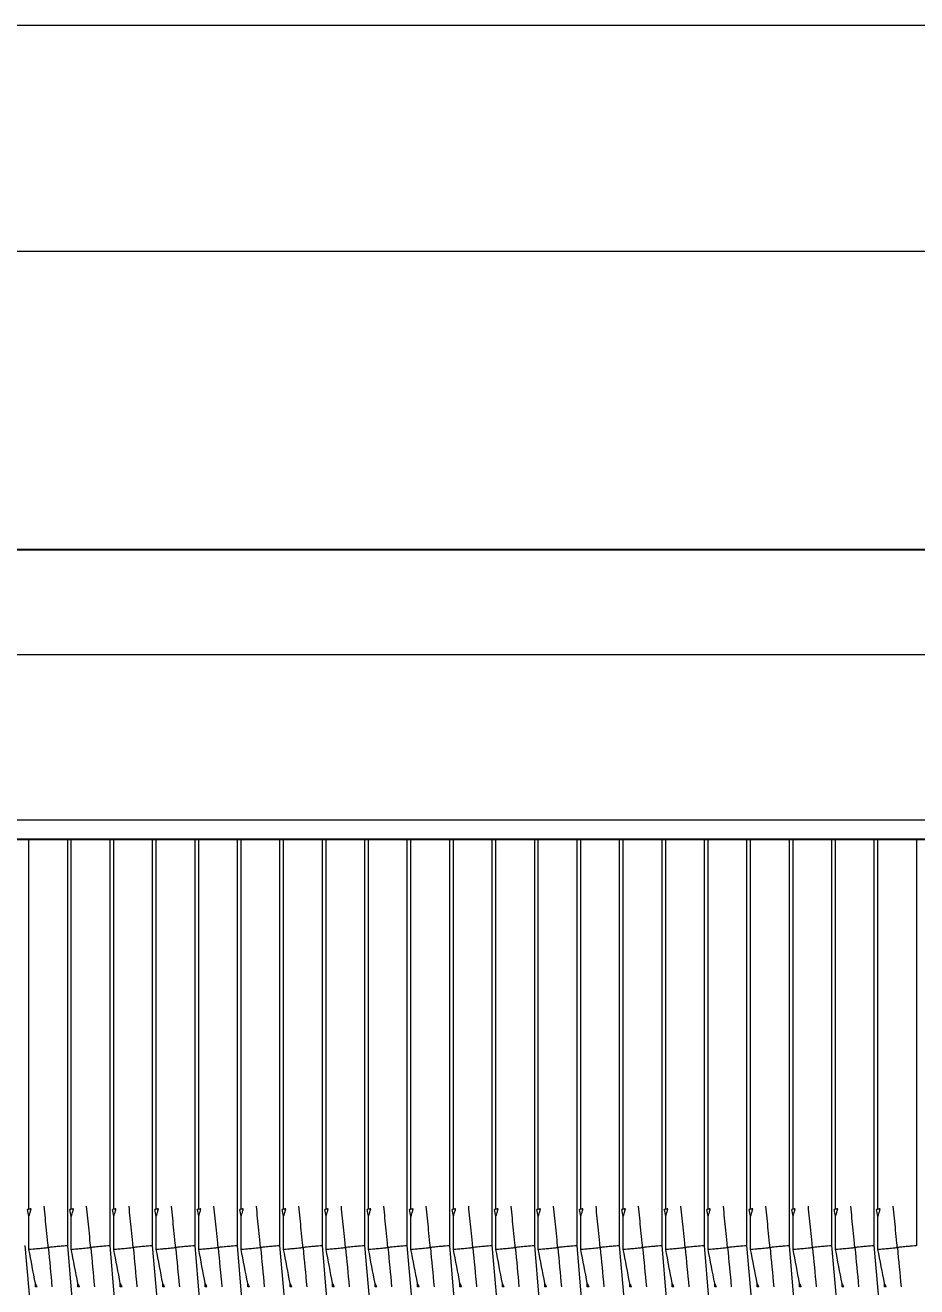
# Model space of a CAD drawing. Header units: millimetres. Extents: x 18217 to 37054, y 415 to 7180.
# Drawn here: x 18928 to 19296, y 6660 to 7180 of the extents above; entities that cross this region are included whole.
import ezdxf

# ---------------------------------------------------------------- set-up
doc = ezdxf.new("R2010")
doc.units = ezdxf.units.MM
doc.styles.add('GENISO', font='geniso.shx', dxfattribs={"oblique": 15})
doc.dimstyles.new('Scale', dxfattribs={"dimscale": 14, "dimtxt": 2.5, "dimasz": 2.5, "dimexe": 1, "dimexo": 1, "dimgap": 0.8, "dimtad": 1, "dimdec": 0, "dimzin": 0, "dimtxsty": 'GENISO', "dimcen": 2.5, "dimclrd": 1, "dimclre": 1, "dimclrt": 256, "dimadec": 0, "dimazin": 0, "dimtfac": 1, "dimtdec": 0, "dimtmove": 0, "dimatfit": 3, "dimfxl": 1, "dimtzin": 0, "dimlwd": -1, "dimlwe": -1, "dimarcsym": 0})

# ---------------------------------------------------------------- blocks, each defined once
blk = doc.blocks.new('*D157')
at = {"color": 1, "transparency": 16777216}
for p, q in [((18563.18, 6909.68), (18563.18, 6977.92)), ((20235.18, 6909.68), (20235.18, 6977.92)), ((20200.18, 6963.92), (18598.18, 6963.92))]:
    blk.add_line(p, q, dxfattribs=at)
for points in [[(18598.18, 6969.75), (18598.18, 6958.08), (18563.18, 6963.92)], [(20200.18, 6969.75), (20200.18, 6958.08), (20235.18, 6963.92)]]:
    blk.add_solid(points, dxfattribs=at)
at = {"layer": 'Defpoints', "color": 0, "transparency": 16777216}
for p in [(18563.18, 6963.92), (18563.18, 6895.68), (20235.18, 6895.68)]:
    blk.add_point(p, dxfattribs=at)
at = {"transparency": 16777216, "insert": (19399.18, 6992.62), "char_height": 35, "attachment_point": 5, "style": 'GENISO'}
blk.add_mtext('1672', dxfattribs=at)

msp = doc.modelspace()

# ---------------------------------------------------------------- linework, layer by layer
at = {"linetype": 'ByBlock', "lineweight": 9}
for p, q in [((20235.18, 6920.68), (18563.18, 6920.68)), ((18563.18, 6852.68), (20235.18, 6852.68)), ((18639.18, 6844.68), (20159.18, 6844.68)), ((18929.68, 6692.21), (18929.68, 6844.68)), ((18945.68, 6677.21), (18945.68, 6844.68)), ((18947.18, 6692.21), (18947.18, 6844.68)), ((18963.18, 6677.21), (18963.18, 6844.68)), ((18964.68, 6692.21), (18964.68, 6844.68)), ((18980.68, 6677.21), (18980.68, 6844.68)), ((18982.18, 6692.21), (18982.18, 6844.68)), ((18998.18, 6677.21), (18998.18, 6844.68)), ((18999.68, 6692.21), (18999.68, 6844.68)), ((19015.68, 6677.21), (19015.68, 6844.68)), ((19017.18, 6692.21), (19017.18, 6844.68)), ((19033.18, 6677.21), (19033.18, 6844.68)), ((19034.68, 6692.21), (19034.68, 6844.68)), ((19050.68, 6677.21), (19050.68, 6844.68)), ((19052.18, 6692.21), (19052.18, 6844.68)), ((19068.18, 6677.21), (19068.18, 6844.68)), ((19069.68, 6692.21), (19069.68, 6844.68)), ((19085.68, 6677.21), (19085.68, 6844.68)), ((19087.18, 6692.21), (19087.18, 6844.68)), ((19103.18, 6677.21), (19103.18, 6844.68)), ((19104.68, 6692.21), (19104.68, 6844.68)), ((19120.68, 6677.21), (19120.68, 6844.68)), ((19122.18, 6692.21), (19122.18, 6844.68)), ((19138.18, 6677.21), (19138.18, 6844.68)), ((19139.68, 6692.21), (19139.68, 6844.68)), ((19155.68, 6677.21), (19155.68, 6844.68)), ((19157.18, 6692.21), (19157.18, 6844.68)), ((19173.18, 6677.21), (19173.18, 6844.68)), ((19174.68, 6692.21), (19174.68, 6844.68)), ((19190.68, 6677.21), (19190.68, 6844.68)), ((19192.18, 6692.21), (19192.18, 6844.68)), ((19208.18, 6677.21), (19208.18, 6844.68)), ((19209.68, 6692.21), (19209.68, 6844.68)), ((19225.68, 6677.21), (19225.68, 6844.68)), ((19227.18, 6692.21), (19227.18, 6844.68)), ((19243.18, 6677.21), (19243.18, 6844.68)), ((19244.68, 6692.21), (19244.68, 6844.68)), ((19260.68, 6677.21), (19260.68, 6844.68)), ((19262.18, 6692.21), (19262.18, 6844.68)), ((19278.18, 6677.21), (19278.18, 6844.68)), ((19279.68, 6692.21), (19279.68, 6844.68)), ((19295.68, 6677.21), (19295.68, 6844.68)), ((18929.68, 6675.66), (18929.68, 6689.25)), ((18947.18, 6675.66), (18947.18, 6689.25)), ((18964.68, 6675.66), (18964.68, 6689.25)), ((18982.18, 6675.66), (18982.18, 6689.25)), ((18999.68, 6675.66), (18999.68, 6689.25)), ((19017.18, 6675.66), (19017.18, 6689.25)), ((19034.68, 6675.66), (19034.68, 6689.25)), ((19052.18, 6675.66), (19052.18, 6689.25)), ((19069.68, 6675.66), (19069.68, 6689.25)), ((19087.18, 6675.66), (19087.18, 6689.25)), ((19104.68, 6675.66), (19104.68, 6689.25)), ((19122.18, 6675.66), (19122.18, 6689.25)), ((19139.68, 6675.66), (19139.68, 6689.25)), ((19157.18, 6675.66), (19157.18, 6689.25)), ((19174.68, 6675.66), (19174.68, 6689.25)), ((19192.18, 6675.66), (19192.18, 6689.25)), ((19209.68, 6675.66), (19209.68, 6689.25)), ((19227.18, 6675.66), (19227.18, 6689.25)), ((19244.68, 6675.66), (19244.68, 6689.25)), ((19262.18, 6675.66), (19262.18, 6689.25)), ((19279.68, 6675.66), (19279.68, 6689.25)), ((18933.08, 6660.25), (18932.38, 6660.25)), ((18950.58, 6660.25), (18949.88, 6660.25)), ((18968.08, 6660.25), (18967.38, 6660.25)), ((18985.58, 6660.25), (18984.88, 6660.25)), ((19003.08, 6660.25), (19002.38, 6660.25)), ((19020.58, 6660.25), (19019.88, 6660.25)), ((19038.08, 6660.25), (19037.38, 6660.25)), ((19055.58, 6660.25), (19054.88, 6660.25)), ((19073.08, 6660.25), (19072.38, 6660.25)), ((19090.58, 6660.25), (19089.88, 6660.25)), ((19108.08, 6660.25), (19107.38, 6660.25)), ((19125.58, 6660.25), (19124.88, 6660.25)), ((19143.08, 6660.25), (19142.38, 6660.25)), ((19160.58, 6660.25), (19159.88, 6660.25)), ((19178.08, 6660.25), (19177.38, 6660.25)), ((19195.58, 6660.25), (19194.88, 6660.25)), ((19213.08, 6660.25), (19212.38, 6660.25)), ((19230.58, 6660.25), (19229.88, 6660.25)), ((19248.08, 6660.25), (19247.38, 6660.25)), ((19265.58, 6660.25), (19264.88, 6660.25)), ((19283.08, 6660.25), (19282.38, 6660.25))]:
    msp.add_line(p, q, dxfattribs=at)
msp.add_line((18639.18, 6844.68), (20159.18, 6844.68))
for points in [[(26674.14, 7180.13), (26674.14, 1266), (18216.52, 1266), (18216.52, 7180.13)], [(26581.09, 7087.08), (26581.09, 1359.06), (18309.58, 1359.06), (18309.58, 7087.08)]]:
    msp.add_lwpolyline(points, close=True, dxfattribs=at)
at = {"linetype": 'ByBlock', "lineweight": 9, "flags": 128}
for points in [[(18930.58, 6692.4), (18930.25, 6692.33), (18929.96, 6692.27), (18929.71, 6692.22), (18929.5, 6692.17), (18929.33, 6692.14), (18929.21, 6692.11), (18929.14, 6692.1), (18929.12, 6692.09)], [(18948.08, 6692.4), (18947.75, 6692.33), (18947.46, 6692.27), (18947.21, 6692.22), (18947, 6692.17), (18946.83, 6692.14), (18946.71, 6692.11), (18946.64, 6692.1), (18946.62, 6692.09)], [(18965.58, 6692.4), (18965.25, 6692.33), (18964.96, 6692.27), (18964.71, 6692.22), (18964.5, 6692.17), (18964.33, 6692.14), (18964.21, 6692.11), (18964.14, 6692.1), (18964.12, 6692.09)], [(18983.08, 6692.4), (18982.75, 6692.33), (18982.46, 6692.27), (18982.21, 6692.22), (18982, 6692.17), (18981.83, 6692.14), (18981.71, 6692.11), (18981.64, 6692.1), (18981.62, 6692.09)], [(19000.58, 6692.4), (19000.25, 6692.33), (18999.96, 6692.27), (18999.71, 6692.22), (18999.5, 6692.17), (18999.33, 6692.14), (18999.21, 6692.11), (18999.14, 6692.1), (18999.12, 6692.09)], [(19018.08, 6692.4), (19017.75, 6692.33), (19017.46, 6692.27), (19017.21, 6692.22), (19017, 6692.17), (19016.83, 6692.14), (19016.71, 6692.11), (19016.64, 6692.1), (19016.62, 6692.09)], [(19035.58, 6692.4), (19035.25, 6692.33), (19034.96, 6692.27), (19034.71, 6692.22), (19034.5, 6692.17), (19034.33, 6692.14), (19034.21, 6692.11), (19034.14, 6692.1), (19034.12, 6692.09)], [(19053.08, 6692.4), (19052.75, 6692.33), (19052.46, 6692.27), (19052.21, 6692.22), (19052, 6692.17), (19051.83, 6692.14), (19051.71, 6692.11), (19051.64, 6692.1), (19051.62, 6692.09)], [(19070.58, 6692.4), (19070.25, 6692.33), (19069.96, 6692.27), (19069.71, 6692.22), (19069.5, 6692.17), (19069.33, 6692.14), (19069.21, 6692.11), (19069.14, 6692.1), (19069.12, 6692.09)], [(19088.08, 6692.4), (19087.75, 6692.33), (19087.46, 6692.27), (19087.21, 6692.22), (19087, 6692.17), (19086.83, 6692.14), (19086.71, 6692.11), (19086.64, 6692.1), (19086.62, 6692.09)], [(19105.58, 6692.4), (19105.25, 6692.33), (19104.96, 6692.27), (19104.71, 6692.22), (19104.5, 6692.17), (19104.33, 6692.14), (19104.21, 6692.11), (19104.14, 6692.1), (19104.12, 6692.09)], [(19123.08, 6692.4), (19122.75, 6692.33), (19122.46, 6692.27), (19122.21, 6692.22), (19122, 6692.17), (19121.83, 6692.14), (19121.71, 6692.11), (19121.64, 6692.1), (19121.62, 6692.09)], [(19140.58, 6692.4), (19140.25, 6692.33), (19139.96, 6692.27), (19139.71, 6692.22), (19139.5, 6692.17), (19139.33, 6692.14), (19139.21, 6692.11), (19139.14, 6692.1), (19139.12, 6692.09)], [(19158.08, 6692.4), (19157.75, 6692.33), (19157.46, 6692.27), (19157.21, 6692.22), (19157, 6692.17), (19156.83, 6692.14), (19156.71, 6692.11), (19156.64, 6692.1), (19156.62, 6692.09)], [(19175.58, 6692.4), (19175.25, 6692.33), (19174.96, 6692.27), (19174.71, 6692.22), (19174.5, 6692.17), (19174.33, 6692.14), (19174.21, 6692.11), (19174.14, 6692.1), (19174.12, 6692.09)], [(19193.08, 6692.4), (19192.75, 6692.33), (19192.46, 6692.27), (19192.21, 6692.22), (19192, 6692.17), (19191.83, 6692.14), (19191.71, 6692.11), (19191.64, 6692.1), (19191.62, 6692.09)], [(19210.58, 6692.4), (19210.25, 6692.33), (19209.96, 6692.27), (19209.71, 6692.22), (19209.5, 6692.17), (19209.33, 6692.14), (19209.21, 6692.11), (19209.14, 6692.1), (19209.12, 6692.09)], [(19228.08, 6692.4), (19227.75, 6692.33), (19227.46, 6692.27), (19227.21, 6692.22), (19227, 6692.17), (19226.83, 6692.14), (19226.71, 6692.11), (19226.64, 6692.1), (19226.62, 6692.09)], [(19245.58, 6692.4), (19245.25, 6692.33), (19244.96, 6692.27), (19244.71, 6692.22), (19244.5, 6692.17), (19244.33, 6692.14), (19244.21, 6692.11), (19244.14, 6692.1), (19244.12, 6692.09)], [(19263.08, 6692.4), (19262.75, 6692.33), (19262.46, 6692.27), (19262.21, 6692.22), (19262, 6692.17), (19261.83, 6692.14), (19261.71, 6692.11), (19261.64, 6692.1), (19261.62, 6692.09)], [(19280.58, 6692.4), (19280.25, 6692.33), (19279.96, 6692.27), (19279.71, 6692.22), (19279.5, 6692.17), (19279.33, 6692.14), (19279.21, 6692.11), (19279.14, 6692.1), (19279.12, 6692.09)]]:
    msp.add_lwpolyline(points, dxfattribs=at)
at = {"linetype": 'ByBlock', "lineweight": 9}
for centre, radius, start, end in [((18775.27, 6660.25), 157.11, 10.6376, 11.6955), ((18792.77, 6660.25), 157.11, 10.6376, 11.6955), ((18810.27, 6660.25), 157.11, 10.6376, 11.6955), ((18827.77, 6660.25), 157.11, 10.6376, 11.6955), ((18845.27, 6660.25), 157.11, 10.6376, 11.6955), ((18862.77, 6660.25), 157.11, 10.6376, 11.6955), ((18880.27, 6660.25), 157.11, 10.6376, 11.6955), ((18897.77, 6660.25), 157.11, 10.6376, 11.6955), ((18915.27, 6660.25), 157.11, 10.6376, 11.6955), ((18932.77, 6660.25), 157.11, 10.6376, 11.6955), ((18950.27, 6660.25), 157.11, 10.6376, 11.6955), ((18967.77, 6660.25), 157.11, 10.6376, 11.6955), ((18985.27, 6660.25), 157.11, 10.6376, 11.6955), ((19002.77, 6660.25), 157.11, 10.6376, 11.6955), ((19020.27, 6660.25), 157.11, 10.6376, 11.6955), ((19037.77, 6660.25), 157.11, 10.6376, 11.6955), ((19055.27, 6660.25), 157.11, 10.6376, 11.6955), ((19072.77, 6660.25), 157.11, 10.6376, 11.6955), ((19090.27, 6660.25), 157.11, 10.6376, 11.6955), ((19107.77, 6660.25), 157.11, 10.6376, 11.6955), ((19125.27, 6660.25), 157.11, 10.6376, 11.6955), ((10916.85, 5984.01), 8023.83, 355.043868, 4.956132), ((10934.35, 5984.01), 8023.83, 355.043868, 4.956132), ((17360.27, 6367.33), 1599.41, 10.60245, 11.11475), ((10951.85, 5984.01), 8023.83, 355.043868, 4.956132), ((17377.77, 6367.33), 1599.41, 10.60245, 11.11475), ((10969.35, 5984.01), 8023.83, 355.043868, 4.956132), ((17395.27, 6367.33), 1599.41, 10.60245, 11.11475), ((10986.85, 5984.01), 8023.83, 355.043868, 4.956132), ((17412.77, 6367.33), 1599.41, 10.60245, 11.11475), ((11004.35, 5984.01), 8023.83, 355.043868, 4.956132), ((17430.27, 6367.33), 1599.41, 10.60245, 11.11475), ((11021.85, 5984.01), 8023.83, 355.043868, 4.956132), ((17447.77, 6367.33), 1599.41, 10.60245, 11.11475), ((11039.35, 5984.01), 8023.83, 355.043868, 4.956132), ((17465.27, 6367.33), 1599.41, 10.60245, 11.11475), ((11056.85, 5984.01), 8023.83, 355.043868, 4.956132), ((17482.77, 6367.33), 1599.41, 10.60245, 11.11475), ((11074.35, 5984.01), 8023.83, 355.043868, 4.956132), ((17500.27, 6367.33), 1599.41, 10.60245, 11.11475), ((11091.85, 5984.01), 8023.83, 355.043868, 4.956132), ((17517.77, 6367.33), 1599.41, 10.60245, 11.11475), ((11109.35, 5984.01), 8023.83, 355.043868, 4.956132), ((17535.27, 6367.33), 1599.41, 10.60245, 11.11475), ((11126.85, 5984.01), 8023.83, 355.043868, 4.956132), ((17552.77, 6367.33), 1599.41, 10.60245, 11.11475), ((11144.35, 5984.01), 8023.83, 355.043868, 4.956132), ((17570.27, 6367.33), 1599.41, 10.60245, 11.11475), ((11161.85, 5984.01), 8023.83, 355.043868, 4.956132), ((17587.77, 6367.33), 1599.41, 10.60245, 11.11475), ((11179.35, 5984.01), 8023.83, 355.043868, 4.956132), ((17605.27, 6367.33), 1599.41, 10.60245, 11.11475), ((11196.85, 5984.01), 8023.83, 355.043868, 4.956132), ((17622.77, 6367.33), 1599.41, 10.60245, 11.11475), ((11214.35, 5984.01), 8023.83, 355.043868, 4.956132), ((17640.27, 6367.33), 1599.41, 10.60245, 11.11475), ((11231.85, 5984.01), 8023.83, 355.043868, 4.956132), ((17657.77, 6367.33), 1599.41, 10.60245, 11.11475), ((11249.35, 5984.01), 8023.83, 355.043868, 4.956132), ((17675.27, 6367.33), 1599.41, 10.60245, 11.11475), ((11266.85, 5984.01), 8023.83, 355.043868, 4.956132), ((17692.77, 6367.33), 1599.41, 10.60245, 11.11475), ((11284.35, 5984.01), 8023.83, 355.043868, 4.956132), ((17710.27, 6367.33), 1599.41, 10.60245, 11.11475), ((18775.27, 6660.25), 157.11, 0, 0.4975), ((18792.77, 6660.25), 157.11, 0, 0.4975), ((18810.27, 6660.25), 157.11, 0, 0.4975), ((18827.77, 6660.25), 157.11, 0, 0.4975), ((18845.27, 6660.25), 157.11, 0, 0.4975), ((18862.77, 6660.25), 157.11, 0, 0.4975), ((18880.27, 6660.25), 157.11, 0, 0.4975), ((18897.77, 6660.25), 157.11, 0, 0.4975), ((18915.27, 6660.25), 157.11, 0, 0.4975), ((18932.77, 6660.25), 157.11, 0, 0.4975), ((18950.27, 6660.25), 157.11, 0, 0.4975), ((18967.77, 6660.25), 157.11, 0, 0.4975), ((18985.27, 6660.25), 157.11, 0, 0.4975), ((19002.77, 6660.25), 157.11, 0, 0.4975), ((19020.27, 6660.25), 157.11, 0, 0.4975), ((19037.77, 6660.25), 157.11, 0, 0.4975), ((19055.27, 6660.25), 157.11, 0, 0.4975), ((19072.77, 6660.25), 157.11, 0, 0.4975), ((19090.27, 6660.25), 157.11, 0, 0.4975), ((19107.77, 6660.25), 157.11, 0, 0.4975), ((19125.27, 6660.25), 157.11, 0, 0.4975)]:
    msp.add_arc(centre, radius, start, end, dxfattribs=at)
for points, knots in [([(18929.68, 6689.25), (18929.69, 6689.28), (18929.71, 6689.34), (18929.9, 6689.89), (18930.21, 6690.89), (18930.45, 6691.86), (18930.58, 6692.4)], [0, 0, 0, 0, 0.179895, 0.359031, 0.649726, 1, 1, 1, 1]), ([(18937.68, 6676.43), (18937.68, 6676.45), (18937.67, 6676.57), (18937.61, 6677.15), (18937.38, 6679.54), (18936.83, 6685.1), (18936.31, 6690.22), (18935.98, 6693.51)], [0, 0, 0, 0, 0.0023721, 0.022291, 0.1019549, 0.4206197, 1, 1, 1, 1]), ([(18947.18, 6689.25), (18947.19, 6689.28), (18947.21, 6689.34), (18947.4, 6689.89), (18947.71, 6690.89), (18947.95, 6691.86), (18948.08, 6692.4)], [0, 0, 0, 0, 0.179895, 0.35903, 0.649725, 1, 1, 1, 1]), ([(18955.18, 6676.43), (18955.18, 6676.45), (18955.17, 6676.57), (18955.11, 6677.15), (18954.88, 6679.54), (18954.33, 6685.1), (18953.81, 6690.22), (18953.48, 6693.51)], [0, 0, 0, 0, 0.002372, 0.022291, 0.101955, 0.42062, 1, 1, 1, 1]), ([(18964.68, 6689.25), (18964.69, 6689.28), (18964.71, 6689.34), (18964.9, 6689.89), (18965.21, 6690.89), (18965.45, 6691.86), (18965.58, 6692.4)], [0, 0, 0, 0, 0.179895, 0.35903, 0.649725, 1, 1, 1, 1]), ([(18972.68, 6676.43), (18972.68, 6676.45), (18972.67, 6676.57), (18972.61, 6677.15), (18972.38, 6679.54), (18971.83, 6685.1), (18971.31, 6690.22), (18970.98, 6693.51)], [0, 0, 0, 0, 0.0023721, 0.022291, 0.1019549, 0.4206197, 1, 1, 1, 1]), ([(18982.18, 6689.25), (18982.19, 6689.28), (18982.21, 6689.34), (18982.4, 6689.89), (18982.71, 6690.89), (18982.95, 6691.86), (18983.08, 6692.4)], [0, 0, 0, 0, 0.179895, 0.35903, 0.649725, 1, 1, 1, 1]), ([(18990.18, 6676.43), (18990.18, 6676.45), (18990.17, 6676.57), (18990.11, 6677.15), (18989.88, 6679.54), (18989.33, 6685.1), (18988.81, 6690.22), (18988.48, 6693.51)], [0, 0, 0, 0, 0.002372, 0.022291, 0.101955, 0.42062, 1, 1, 1, 1]), ([(18999.68, 6689.25), (18999.69, 6689.28), (18999.71, 6689.34), (18999.9, 6689.89), (19000.21, 6690.89), (19000.45, 6691.86), (19000.58, 6692.4)], [0, 0, 0, 0, 0.179895, 0.35903, 0.649725, 1, 1, 1, 1]), ([(19007.68, 6676.43), (19007.68, 6676.45), (19007.67, 6676.57), (19007.61, 6677.15), (19007.38, 6679.54), (19006.83, 6685.1), (19006.31, 6690.22), (19005.98, 6693.51)], [0, 0, 0, 0, 0.002372, 0.022291, 0.101955, 0.42062, 1, 1, 1, 1]), ([(19017.18, 6689.25), (19017.19, 6689.28), (19017.21, 6689.34), (19017.4, 6689.89), (19017.71, 6690.89), (19017.95, 6691.86), (19018.08, 6692.4)], [0, 0, 0, 0, 0.179895, 0.35903, 0.649726, 1, 1, 1, 1]), ([(19025.18, 6676.43), (19025.18, 6676.45), (19025.17, 6676.57), (19025.11, 6677.15), (19024.88, 6679.54), (19024.33, 6685.1), (19023.81, 6690.22), (19023.48, 6693.51)], [0, 0, 0, 0, 0.002372, 0.022291, 0.101955, 0.42062, 1, 1, 1, 1]), ([(19034.68, 6689.25), (19034.69, 6689.28), (19034.71, 6689.34), (19034.9, 6689.89), (19035.21, 6690.89), (19035.45, 6691.86), (19035.58, 6692.4)], [0, 0, 0, 0, 0.179895, 0.35903, 0.649725, 1, 1, 1, 1]), ([(19042.68, 6676.43), (19042.68, 6676.45), (19042.67, 6676.57), (19042.61, 6677.15), (19042.38, 6679.54), (19041.83, 6685.1), (19041.31, 6690.22), (19040.98, 6693.51)], [0, 0, 0, 0, 0.002372, 0.022291, 0.101955, 0.42062, 1, 1, 1, 1]), ([(19052.18, 6689.25), (19052.19, 6689.28), (19052.21, 6689.34), (19052.4, 6689.89), (19052.71, 6690.89), (19052.95, 6691.86), (19053.08, 6692.4)], [0, 0, 0, 0, 0.179895, 0.359031, 0.649726, 1, 1, 1, 1]), ([(19060.18, 6676.43), (19060.18, 6676.45), (19060.17, 6676.57), (19060.11, 6677.15), (19059.88, 6679.54), (19059.33, 6685.1), (19058.81, 6690.22), (19058.48, 6693.51)], [0, 0, 0, 0, 0.002372, 0.022291, 0.101955, 0.42062, 1, 1, 1, 1]), ([(19069.68, 6689.25), (19069.69, 6689.28), (19069.71, 6689.34), (19069.9, 6689.89), (19070.21, 6690.89), (19070.45, 6691.86), (19070.58, 6692.4)], [0, 0, 0, 0, 0.179895, 0.35903, 0.649725, 1, 1, 1, 1]), ([(19077.68, 6676.43), (19077.68, 6676.45), (19077.67, 6676.57), (19077.61, 6677.15), (19077.38, 6679.54), (19076.83, 6685.1), (19076.31, 6690.22), (19075.98, 6693.51)], [0, 0, 0, 0, 0.002372, 0.022291, 0.101955, 0.42062, 1, 1, 1, 1]), ([(19087.18, 6689.25), (19087.19, 6689.28), (19087.21, 6689.34), (19087.4, 6689.89), (19087.71, 6690.89), (19087.95, 6691.86), (19088.08, 6692.4)], [0, 0, 0, 0, 0.179895, 0.35903, 0.649725, 1, 1, 1, 1]), ([(19095.18, 6676.43), (19095.18, 6676.45), (19095.17, 6676.57), (19095.11, 6677.15), (19094.88, 6679.54), (19094.33, 6685.1), (19093.81, 6690.22), (19093.48, 6693.51)], [0, 0, 0, 0, 0.002372, 0.022291, 0.101955, 0.42062, 1, 1, 1, 1]), ([(19104.68, 6689.25), (19104.69, 6689.28), (19104.71, 6689.34), (19104.9, 6689.89), (19105.21, 6690.89), (19105.45, 6691.86), (19105.58, 6692.4)], [0, 0, 0, 0, 0.179895, 0.35903, 0.649725, 1, 1, 1, 1]), ([(19112.68, 6676.43), (19112.68, 6676.45), (19112.67, 6676.57), (19112.61, 6677.15), (19112.38, 6679.54), (19111.83, 6685.1), (19111.31, 6690.22), (19110.98, 6693.51)], [0, 0, 0, 0, 0.002372, 0.022291, 0.101955, 0.42062, 1, 1, 1, 1]), ([(19122.18, 6689.25), (19122.19, 6689.28), (19122.21, 6689.34), (19122.4, 6689.89), (19122.71, 6690.89), (19122.95, 6691.86), (19123.08, 6692.4)], [0, 0, 0, 0, 0.179895, 0.35903, 0.649725, 1, 1, 1, 1]), ([(19130.18, 6676.43), (19130.18, 6676.45), (19130.17, 6676.57), (19130.11, 6677.15), (19129.88, 6679.54), (19129.33, 6685.1), (19128.81, 6690.22), (19128.48, 6693.51)], [0, 0, 0, 0, 0.002372, 0.022291, 0.101955, 0.42062, 1, 1, 1, 1]), ([(19139.68, 6689.25), (19139.69, 6689.28), (19139.71, 6689.34), (19139.9, 6689.89), (19140.21, 6690.89), (19140.45, 6691.86), (19140.58, 6692.4)], [0, 0, 0, 0, 0.179895, 0.35903, 0.649725, 1, 1, 1, 1]), ([(19147.68, 6676.43), (19147.68, 6676.45), (19147.67, 6676.57), (19147.61, 6677.15), (19147.38, 6679.54), (19146.83, 6685.1), (19146.31, 6690.22), (19145.98, 6693.51)], [0, 0, 0, 0, 0.002372, 0.022291, 0.101955, 0.42062, 1, 1, 1, 1]), ([(19157.18, 6689.25), (19157.19, 6689.28), (19157.21, 6689.34), (19157.4, 6689.89), (19157.71, 6690.89), (19157.95, 6691.86), (19158.08, 6692.4)], [0, 0, 0, 0, 0.179895, 0.35903, 0.649725, 1, 1, 1, 1]), ([(19165.18, 6676.43), (19165.18, 6676.45), (19165.17, 6676.57), (19165.11, 6677.15), (19164.88, 6679.54), (19164.33, 6685.1), (19163.81, 6690.22), (19163.48, 6693.51)], [0, 0, 0, 0, 0.002372, 0.022291, 0.101955, 0.42062, 1, 1, 1, 1]), ([(19174.68, 6689.25), (19174.69, 6689.28), (19174.71, 6689.34), (19174.9, 6689.89), (19175.21, 6690.89), (19175.45, 6691.86), (19175.58, 6692.4)], [0, 0, 0, 0, 0.179895, 0.35903, 0.649725, 1, 1, 1, 1]), ([(19182.68, 6676.43), (19182.68, 6676.45), (19182.66, 6676.57), (19182.61, 6677.15), (19182.38, 6679.54), (19181.83, 6685.1), (19181.31, 6690.22), (19180.98, 6693.51)], [0, 0, 0, 0, 0.0023725, 0.0222912, 0.101955, 0.4206198, 1, 1, 1, 1]), ([(19192.18, 6689.25), (19192.19, 6689.28), (19192.21, 6689.34), (19192.4, 6689.89), (19192.71, 6690.89), (19192.95, 6691.86), (19193.08, 6692.4)], [0, 0, 0, 0, 0.179895, 0.359032, 0.649727, 1, 1, 1, 1]), ([(19200.18, 6676.43), (19200.18, 6676.45), (19200.17, 6676.57), (19200.11, 6677.15), (19199.88, 6679.54), (19199.33, 6685.1), (19198.81, 6690.22), (19198.48, 6693.51)], [0, 0, 0, 0, 0.002372, 0.022291, 0.101955, 0.42062, 1, 1, 1, 1]), ([(19209.68, 6689.25), (19209.69, 6689.28), (19209.71, 6689.34), (19209.9, 6689.89), (19210.21, 6690.89), (19210.45, 6691.86), (19210.58, 6692.4)], [0, 0, 0, 0, 0.179895, 0.35903, 0.649725, 1, 1, 1, 1]), ([(19217.68, 6676.43), (19217.68, 6676.45), (19217.67, 6676.57), (19217.61, 6677.15), (19217.38, 6679.54), (19216.83, 6685.1), (19216.31, 6690.22), (19215.98, 6693.51)], [0, 0, 0, 0, 0.002372, 0.022291, 0.101955, 0.42062, 1, 1, 1, 1]), ([(19227.18, 6689.25), (19227.19, 6689.28), (19227.21, 6689.34), (19227.4, 6689.89), (19227.71, 6690.89), (19227.95, 6691.86), (19228.08, 6692.4)], [0, 0, 0, 0, 0.179895, 0.35903, 0.649725, 1, 1, 1, 1]), ([(19235.18, 6676.43), (19235.18, 6676.45), (19235.17, 6676.57), (19235.11, 6677.15), (19234.88, 6679.54), (19234.33, 6685.1), (19233.81, 6690.22), (19233.48, 6693.51)], [0, 0, 0, 0, 0.002372, 0.022291, 0.101955, 0.42062, 1, 1, 1, 1]), ([(19244.68, 6689.25), (19244.69, 6689.28), (19244.71, 6689.34), (19244.9, 6689.89), (19245.21, 6690.89), (19245.45, 6691.86), (19245.58, 6692.4)], [0, 0, 0, 0, 0.179895, 0.35903, 0.649725, 1, 1, 1, 1]), ([(19252.68, 6676.43), (19252.68, 6676.45), (19252.67, 6676.57), (19252.61, 6677.15), (19252.38, 6679.54), (19251.83, 6685.1), (19251.31, 6690.22), (19250.98, 6693.51)], [0, 0, 0, 0, 0.002372, 0.022291, 0.101955, 0.42062, 1, 1, 1, 1]), ([(19262.18, 6689.25), (19262.19, 6689.28), (19262.21, 6689.34), (19262.4, 6689.89), (19262.71, 6690.89), (19262.95, 6691.86), (19263.08, 6692.4)], [0, 0, 0, 0, 0.179895, 0.35903, 0.649725, 1, 1, 1, 1]), ([(19270.18, 6676.43), (19270.18, 6676.45), (19270.17, 6676.57), (19270.11, 6677.15), (19269.88, 6679.54), (19269.33, 6685.1), (19268.81, 6690.22), (19268.48, 6693.51)], [0, 0, 0, 0, 0.002372, 0.022291, 0.101955, 0.42062, 1, 1, 1, 1]), ([(19279.68, 6689.25), (19279.69, 6689.28), (19279.71, 6689.34), (19279.9, 6689.89), (19280.21, 6690.89), (19280.45, 6691.86), (19280.58, 6692.4)], [0, 0, 0, 0, 0.179895, 0.35903, 0.649725, 1, 1, 1, 1]), ([(19287.68, 6676.43), (19287.68, 6676.45), (19287.67, 6676.57), (19287.61, 6677.15), (19287.38, 6679.54), (19286.83, 6685.1), (19286.31, 6690.22), (19285.98, 6693.51)], [0, 0, 0, 0, 0.002372, 0.022291, 0.101955, 0.42062, 1, 1, 1, 1]), ([(18929.68, 6675.66), (18929.77, 6675.66), (18929.94, 6675.68), (18931.31, 6675.81), (18933.33, 6676.01), (18935.57, 6676.23), (18937.07, 6676.37), (18937.67, 6676.43), (18937.68, 6676.43)], [0, 0, 0, 0, 0.213413, 0.426837, 0.640707, 0.856443, 0.996748, 1, 1, 1, 1]), ([(18945.68, 6677.21), (18945.59, 6677.2), (18945.42, 6677.18), (18944.05, 6677.05), (18942.03, 6676.85), (18939.79, 6676.64), (18938.29, 6676.49), (18937.69, 6676.43), (18937.68, 6676.43)], [0, 0, 0, 0, 0.213424, 0.426852, 0.640726, 0.856458, 0.996746, 1, 1, 1, 1]), ([(18937.68, 6676.43), (18937.68, 6676.42), (18938.21, 6671.03), (18938.71, 6665.63), (18939.21, 6660.25)], [0, 0, 0, 0, 0.002512, 1, 1, 1, 1]), ([(18947.18, 6675.66), (18947.27, 6675.66), (18947.44, 6675.68), (18948.81, 6675.81), (18950.83, 6676.01), (18953.07, 6676.23), (18954.57, 6676.37), (18955.17, 6676.43), (18955.18, 6676.43)], [0, 0, 0, 0, 0.213413, 0.426837, 0.640707, 0.856443, 0.996748, 1, 1, 1, 1]), ([(18963.18, 6677.21), (18963.09, 6677.2), (18962.92, 6677.18), (18961.55, 6677.05), (18959.53, 6676.85), (18957.29, 6676.64), (18955.79, 6676.49), (18955.19, 6676.43), (18955.18, 6676.43)], [0, 0, 0, 0, 0.213424, 0.426852, 0.640726, 0.856458, 0.996748, 1, 1, 1, 1]), ([(18955.18, 6676.43), (18955.18, 6676.42), (18955.7, 6671.02), (18956.21, 6665.63), (18956.71, 6660.25)], [0, 0, 0, 0, 0.002512, 1, 1, 1, 1]), ([(18964.68, 6675.66), (18964.77, 6675.66), (18964.94, 6675.68), (18966.31, 6675.81), (18968.33, 6676.01), (18970.57, 6676.23), (18972.07, 6676.37), (18972.67, 6676.43), (18972.68, 6676.43)], [0, 0, 0, 0, 0.213413, 0.426837, 0.640709, 0.856443, 0.996748, 1, 1, 1, 1]), ([(18980.68, 6677.21), (18980.59, 6677.2), (18980.42, 6677.18), (18979.05, 6677.05), (18977.03, 6676.85), (18974.79, 6676.64), (18973.29, 6676.49), (18972.69, 6676.43), (18972.68, 6676.43)], [0, 0, 0, 0, 0.213424, 0.426851, 0.640726, 0.856456, 0.996746, 1, 1, 1, 1]), ([(18972.68, 6676.43), (18972.68, 6676.42), (18973.21, 6671.03), (18973.71, 6665.63), (18974.21, 6660.25)], [0, 0, 0, 0, 0.002512, 1, 1, 1, 1]), ([(18982.18, 6675.66), (18982.27, 6675.66), (18982.44, 6675.68), (18983.81, 6675.81), (18985.83, 6676.01), (18988.07, 6676.23), (18989.57, 6676.37), (18990.17, 6676.43), (18990.18, 6676.43)], [0, 0, 0, 0, 0.213413, 0.426837, 0.640707, 0.856443, 0.996748, 1, 1, 1, 1]), ([(18998.18, 6677.21), (18998.09, 6677.2), (18997.92, 6677.18), (18996.55, 6677.05), (18994.53, 6676.85), (18992.29, 6676.64), (18990.79, 6676.49), (18990.19, 6676.43), (18990.18, 6676.43)], [0, 0, 0, 0, 0.213424, 0.426852, 0.640726, 0.856458, 0.996748, 1, 1, 1, 1]), ([(18990.18, 6676.43), (18990.18, 6676.42), (18990.7, 6671.02), (18991.21, 6665.63), (18991.71, 6660.25)], [0, 0, 0, 0, 0.002512, 1, 1, 1, 1]), ([(18999.68, 6675.66), (18999.77, 6675.66), (18999.94, 6675.68), (19001.31, 6675.81), (19003.33, 6676.01), (19005.57, 6676.23), (19007.07, 6676.37), (19007.67, 6676.43), (19007.68, 6676.43)], [0, 0, 0, 0, 0.213412, 0.426836, 0.640707, 0.856444, 0.996746, 1, 1, 1, 1]), ([(19015.68, 6677.21), (19015.59, 6677.2), (19015.42, 6677.18), (19014.05, 6677.05), (19012.03, 6676.85), (19009.79, 6676.64), (19008.29, 6676.49), (19007.69, 6676.43), (19007.68, 6676.43)], [0, 0, 0, 0, 0.213424, 0.426852, 0.640728, 0.856458, 0.996748, 1, 1, 1, 1]), ([(19007.68, 6676.43), (19007.68, 6676.42), (19008.2, 6671.02), (19008.71, 6665.63), (19009.21, 6660.25)], [0, 0, 0, 0, 0.002512, 1, 1, 1, 1]), ([(19017.18, 6675.66), (19017.27, 6675.66), (19017.44, 6675.68), (19018.81, 6675.81), (19020.83, 6676.01), (19023.07, 6676.23), (19024.57, 6676.37), (19025.17, 6676.43), (19025.18, 6676.43)], [0, 0, 0, 0, 0.213413, 0.426837, 0.640707, 0.856443, 0.996748, 1, 1, 1, 1]), ([(19033.18, 6677.21), (19033.09, 6677.2), (19032.92, 6677.18), (19031.55, 6677.05), (19029.53, 6676.85), (19027.29, 6676.64), (19025.79, 6676.49), (19025.19, 6676.43), (19025.18, 6676.43)], [0, 0, 0, 0, 0.213425, 0.426852, 0.640726, 0.856458, 0.996746, 1, 1, 1, 1]), ([(19025.18, 6676.43), (19025.18, 6676.42), (19025.7, 6671.02), (19026.21, 6665.63), (19026.71, 6660.25)], [0, 0, 0, 0, 0.002512, 1, 1, 1, 1]), ([(19034.68, 6675.66), (19034.77, 6675.66), (19034.94, 6675.68), (19036.31, 6675.81), (19038.33, 6676.01), (19040.57, 6676.23), (19042.07, 6676.37), (19042.67, 6676.43), (19042.68, 6676.43)], [0, 0, 0, 0, 0.213413, 0.426837, 0.640707, 0.856443, 0.996746, 1, 1, 1, 1]), ([(19050.68, 6677.21), (19050.59, 6677.2), (19050.42, 6677.18), (19049.05, 6677.05), (19047.03, 6676.85), (19044.79, 6676.64), (19043.29, 6676.49), (19042.69, 6676.43), (19042.68, 6676.43)], [0, 0, 0, 0, 0.213424, 0.426852, 0.640728, 0.856458, 0.996748, 1, 1, 1, 1]), ([(19042.68, 6676.43), (19042.68, 6676.42), (19043.2, 6671.02), (19043.71, 6665.63), (19044.21, 6660.25)], [0, 0, 0, 0, 0.002512, 1, 1, 1, 1]), ([(19052.18, 6675.66), (19052.27, 6675.66), (19052.44, 6675.68), (19053.81, 6675.81), (19055.83, 6676.01), (19058.07, 6676.23), (19059.57, 6676.37), (19060.17, 6676.43), (19060.18, 6676.43)], [0, 0, 0, 0, 0.213413, 0.426837, 0.640707, 0.856443, 0.996748, 1, 1, 1, 1]), ([(19068.18, 6677.21), (19068.09, 6677.2), (19067.92, 6677.18), (19066.55, 6677.05), (19064.53, 6676.85), (19062.29, 6676.64), (19060.79, 6676.49), (19060.19, 6676.43), (19060.18, 6676.43)], [0, 0, 0, 0, 0.213425, 0.426852, 0.640726, 0.856458, 0.996746, 1, 1, 1, 1]), ([(19060.18, 6676.43), (19060.18, 6676.42), (19060.7, 6671.02), (19061.21, 6665.63), (19061.71, 6660.25)], [0, 0, 0, 0, 0.002512, 1, 1, 1, 1]), ([(19069.68, 6675.66), (19069.77, 6675.66), (19069.94, 6675.68), (19071.31, 6675.81), (19073.33, 6676.01), (19075.57, 6676.23), (19077.07, 6676.37), (19077.67, 6676.43), (19077.68, 6676.43)], [0, 0, 0, 0, 0.213413, 0.426837, 0.640707, 0.856443, 0.996746, 1, 1, 1, 1]), ([(19085.68, 6677.21), (19085.59, 6677.2), (19085.42, 6677.18), (19084.05, 6677.05), (19082.03, 6676.85), (19079.79, 6676.64), (19078.29, 6676.49), (19077.69, 6676.43), (19077.68, 6676.43)], [0, 0, 0, 0, 0.213425, 0.426852, 0.640726, 0.856458, 0.996748, 1, 1, 1, 1]), ([(19077.68, 6676.43), (19077.68, 6676.42), (19078.2, 6671.02), (19078.71, 6665.63), (19079.21, 6660.25)], [0, 0, 0, 0, 0.002512, 1, 1, 1, 1]), ([(19087.18, 6675.66), (19087.27, 6675.66), (19087.44, 6675.68), (19088.81, 6675.81), (19090.83, 6676.01), (19093.07, 6676.23), (19094.57, 6676.37), (19095.17, 6676.43), (19095.18, 6676.43)], [0, 0, 0, 0, 0.2134136, 0.4268366, 0.6407087, 0.8564433, 0.9967483, 1, 1, 1, 1]), ([(19103.18, 6677.21), (19103.09, 6677.2), (19102.92, 6677.18), (19101.55, 6677.05), (19099.53, 6676.85), (19097.29, 6676.64), (19095.79, 6676.49), (19095.19, 6676.43), (19095.18, 6676.43)], [0, 0, 0, 0, 0.213425, 0.426852, 0.640726, 0.856458, 0.996748, 1, 1, 1, 1]), ([(19095.18, 6676.43), (19095.18, 6676.42), (19095.7, 6671.02), (19096.21, 6665.63), (19096.71, 6660.25)], [0, 0, 0, 0, 0.002512, 1, 1, 1, 1]), ([(19104.68, 6675.66), (19104.77, 6675.66), (19104.94, 6675.68), (19106.31, 6675.81), (19108.33, 6676.01), (19110.57, 6676.23), (19112.07, 6676.37), (19112.67, 6676.43), (19112.68, 6676.43)], [0, 0, 0, 0, 0.213413, 0.426836, 0.640708, 0.856443, 0.996748, 1, 1, 1, 1]), ([(19120.68, 6677.21), (19120.59, 6677.2), (19120.42, 6677.18), (19119.05, 6677.05), (19117.03, 6676.85), (19114.79, 6676.64), (19113.29, 6676.49), (19112.69, 6676.43), (19112.68, 6676.43)], [0, 0, 0, 0, 0.213423, 0.42685, 0.640727, 0.856454, 0.996744, 1, 1, 1, 1]), ([(19112.68, 6676.43), (19112.68, 6676.42), (19113.21, 6671.03), (19113.71, 6665.63), (19114.21, 6660.25)], [0, 0, 0, 0, 0.002512, 1, 1, 1, 1]), ([(19122.18, 6675.66), (19122.27, 6675.66), (19122.44, 6675.68), (19123.81, 6675.81), (19125.83, 6676.01), (19128.07, 6676.23), (19129.57, 6676.37), (19130.17, 6676.43), (19130.18, 6676.43)], [0, 0, 0, 0, 0.2134123, 0.4268371, 0.6407052, 0.8564436, 0.9967483, 1, 1, 1, 1]), ([(19138.18, 6677.21), (19138.09, 6677.2), (19137.92, 6677.18), (19136.55, 6677.05), (19134.53, 6676.85), (19132.29, 6676.64), (19130.79, 6676.49), (19130.19, 6676.43), (19130.18, 6676.43)], [0, 0, 0, 0, 0.213424, 0.426851, 0.640726, 0.856458, 0.996748, 1, 1, 1, 1]), ([(19130.18, 6676.43), (19130.18, 6676.42), (19130.7, 6671.02), (19131.21, 6665.63), (19131.71, 6660.25)], [0, 0, 0, 0, 0.002512, 1, 1, 1, 1]), ([(19139.68, 6675.66), (19139.77, 6675.66), (19139.94, 6675.68), (19141.31, 6675.81), (19143.33, 6676.01), (19145.57, 6676.23), (19147.07, 6676.37), (19147.67, 6676.43), (19147.68, 6676.43)], [0, 0, 0, 0, 0.213412, 0.426837, 0.640709, 0.856444, 0.996748, 1, 1, 1, 1]), ([(19155.68, 6677.21), (19155.59, 6677.2), (19155.42, 6677.18), (19154.05, 6677.05), (19152.03, 6676.85), (19149.79, 6676.64), (19148.29, 6676.49), (19147.69, 6676.43), (19147.68, 6676.43)], [0, 0, 0, 0, 0.213425, 0.426852, 0.640726, 0.856458, 0.996748, 1, 1, 1, 1]), ([(19147.68, 6676.43), (19147.68, 6676.42), (19148.2, 6671.02), (19148.71, 6665.63), (19149.21, 6660.25)], [0, 0, 0, 0, 0.002512, 1, 1, 1, 1]), ([(19157.18, 6675.66), (19157.27, 6675.66), (19157.44, 6675.68), (19158.81, 6675.81), (19160.83, 6676.01), (19163.07, 6676.23), (19164.57, 6676.37), (19165.17, 6676.43), (19165.18, 6676.43)], [0, 0, 0, 0, 0.213413, 0.426836, 0.640708, 0.856443, 0.996748, 1, 1, 1, 1]), ([(19173.18, 6677.21), (19173.09, 6677.2), (19172.92, 6677.18), (19171.55, 6677.05), (19169.53, 6676.85), (19167.29, 6676.64), (19165.79, 6676.49), (19165.19, 6676.43), (19165.18, 6676.43)], [0, 0, 0, 0, 0.2134247, 0.4268518, 0.6407259, 0.8564581, 0.9967435, 1, 1, 1, 1]), ([(19165.18, 6676.43), (19165.18, 6676.42), (19165.7, 6671.02), (19166.21, 6665.63), (19166.71, 6660.25)], [0, 0, 0, 0, 0.002512, 1, 1, 1, 1]), ([(19174.68, 6675.66), (19174.77, 6675.66), (19174.94, 6675.68), (19176.31, 6675.81), (19178.33, 6676.01), (19180.57, 6676.23), (19182.07, 6676.37), (19182.67, 6676.43), (19182.68, 6676.43)], [0, 0, 0, 0, 0.213412, 0.426837, 0.640705, 0.856444, 0.996744, 1, 1, 1, 1]), ([(19190.68, 6677.21), (19190.59, 6677.2), (19190.42, 6677.18), (19189.05, 6677.05), (19187.03, 6676.85), (19184.79, 6676.64), (19183.29, 6676.49), (19182.69, 6676.43), (19182.68, 6676.43)], [0, 0, 0, 0, 0.213424, 0.426852, 0.64073, 0.856458, 0.996748, 1, 1, 1, 1]), ([(19182.68, 6676.43), (19182.68, 6676.42), (19183.2, 6671.02), (19183.71, 6665.63), (19184.21, 6660.25)], [0, 0, 0, 0, 0.002512, 1, 1, 1, 1]), ([(19192.18, 6675.66), (19192.27, 6675.66), (19192.44, 6675.68), (19193.81, 6675.81), (19195.83, 6676.01), (19198.07, 6676.23), (19199.57, 6676.37), (19200.17, 6676.43), (19200.18, 6676.43)], [0, 0, 0, 0, 0.2134123, 0.4268371, 0.6407052, 0.8564436, 0.9967483, 1, 1, 1, 1]), ([(19208.18, 6677.21), (19208.09, 6677.2), (19207.92, 6677.18), (19206.55, 6677.05), (19204.53, 6676.85), (19202.29, 6676.64), (19200.79, 6676.49), (19200.19, 6676.43), (19200.18, 6676.43)], [0, 0, 0, 0, 0.213425, 0.426852, 0.640726, 0.856458, 0.996748, 1, 1, 1, 1]), ([(19200.18, 6676.43), (19200.18, 6676.42), (19200.7, 6671.02), (19201.21, 6665.63), (19201.71, 6660.25)], [0, 0, 0, 0, 0.002512, 1, 1, 1, 1]), ([(19209.68, 6675.66), (19209.77, 6675.66), (19209.94, 6675.68), (19211.31, 6675.81), (19213.33, 6676.01), (19215.57, 6676.23), (19217.07, 6676.37), (19217.67, 6676.43), (19217.68, 6676.43)], [0, 0, 0, 0, 0.2134136, 0.4268366, 0.6407087, 0.8564433, 0.9967483, 1, 1, 1, 1]), ([(19225.68, 6677.21), (19225.59, 6677.2), (19225.42, 6677.18), (19224.05, 6677.05), (19222.03, 6676.85), (19219.79, 6676.64), (19218.29, 6676.49), (19217.69, 6676.43), (19217.68, 6676.43)], [0, 0, 0, 0, 0.213425, 0.426852, 0.640726, 0.856458, 0.996748, 1, 1, 1, 1]), ([(19217.68, 6676.43), (19217.68, 6676.42), (19218.2, 6671.02), (19218.71, 6665.63), (19219.21, 6660.25)], [0, 0, 0, 0, 0.002512, 1, 1, 1, 1]), ([(19227.18, 6675.66), (19227.27, 6675.66), (19227.44, 6675.68), (19228.81, 6675.81), (19230.83, 6676.01), (19233.07, 6676.23), (19234.57, 6676.37), (19235.17, 6676.43), (19235.18, 6676.43)], [0, 0, 0, 0, 0.213413, 0.426836, 0.640708, 0.856443, 0.996748, 1, 1, 1, 1]), ([(19243.18, 6677.21), (19243.09, 6677.2), (19242.92, 6677.18), (19241.55, 6677.05), (19239.53, 6676.85), (19237.29, 6676.64), (19235.79, 6676.49), (19235.19, 6676.43), (19235.18, 6676.43)], [0, 0, 0, 0, 0.2134235, 0.4268527, 0.6407264, 0.8564584, 0.9967436, 1, 1, 1, 1]), ([(19235.18, 6676.43), (19235.18, 6676.42), (19235.71, 6671.03), (19236.21, 6665.63), (19236.71, 6660.25)], [0, 0, 0, 0, 0.002512, 1, 1, 1, 1]), ([(19244.68, 6675.66), (19244.77, 6675.66), (19244.94, 6675.68), (19246.31, 6675.81), (19248.33, 6676.01), (19250.57, 6676.23), (19252.07, 6676.37), (19252.67, 6676.43), (19252.68, 6676.43)], [0, 0, 0, 0, 0.2134123, 0.4268371, 0.6407052, 0.8564436, 0.9967483, 1, 1, 1, 1]), ([(19260.68, 6677.21), (19260.59, 6677.2), (19260.42, 6677.18), (19259.05, 6677.05), (19257.03, 6676.85), (19254.79, 6676.64), (19253.29, 6676.49), (19252.69, 6676.43), (19252.68, 6676.43)], [0, 0, 0, 0, 0.213424, 0.426851, 0.640726, 0.856458, 0.996748, 1, 1, 1, 1]), ([(19252.68, 6676.43), (19252.68, 6676.42), (19253.2, 6671.02), (19253.71, 6665.63), (19254.21, 6660.25)], [0, 0, 0, 0, 0.002512, 1, 1, 1, 1]), ([(19262.18, 6675.66), (19262.27, 6675.66), (19262.44, 6675.68), (19263.81, 6675.81), (19265.83, 6676.01), (19268.07, 6676.23), (19269.57, 6676.37), (19270.17, 6676.43), (19270.18, 6676.43)], [0, 0, 0, 0, 0.213412, 0.426837, 0.640709, 0.856444, 0.996748, 1, 1, 1, 1]), ([(19278.18, 6677.21), (19278.09, 6677.2), (19277.92, 6677.18), (19276.55, 6677.05), (19274.53, 6676.85), (19272.29, 6676.64), (19270.79, 6676.49), (19270.19, 6676.43), (19270.18, 6676.43)], [0, 0, 0, 0, 0.213425, 0.426852, 0.640726, 0.856458, 0.996748, 1, 1, 1, 1]), ([(19270.18, 6676.43), (19270.18, 6676.42), (19270.7, 6671.02), (19271.21, 6665.63), (19271.71, 6660.25)], [0, 0, 0, 0, 0.002512, 1, 1, 1, 1]), ([(19279.68, 6675.66), (19279.77, 6675.66), (19279.94, 6675.68), (19281.31, 6675.81), (19283.33, 6676.01), (19285.57, 6676.23), (19287.07, 6676.37), (19287.67, 6676.43), (19287.68, 6676.43)], [0, 0, 0, 0, 0.213413, 0.426836, 0.640708, 0.856443, 0.996748, 1, 1, 1, 1]), ([(19295.68, 6677.21), (19295.59, 6677.2), (19295.42, 6677.18), (19294.05, 6677.05), (19292.03, 6676.85), (19289.79, 6676.64), (19288.29, 6676.49), (19287.69, 6676.43), (19287.68, 6676.43)], [0, 0, 0, 0, 0.213425, 0.426852, 0.640726, 0.856458, 0.996748, 1, 1, 1, 1]), ([(19287.68, 6676.43), (19287.68, 6676.42), (19288.2, 6671.02), (19288.71, 6665.63), (19289.21, 6660.25)], [0, 0, 0, 0, 0.002512, 1, 1, 1, 1]), ([(18933.08, 6660.25), (18932.95, 6660.51), (18932.68, 6661.05), (18932.42, 6661.53), (18932.38, 6661.59), (18932.37, 6661.61)], [0, 0, 0, 0, 0.375143, 0.753662, 1, 1, 1, 1]), ([(18950.58, 6660.25), (18950.45, 6660.51), (18950.18, 6661.05), (18949.92, 6661.53), (18949.88, 6661.59), (18949.87, 6661.61)], [0, 0, 0, 0, 0.375142, 0.753663, 1, 1, 1, 1]), ([(18968.08, 6660.25), (18967.95, 6660.51), (18967.68, 6661.05), (18967.42, 6661.53), (18967.38, 6661.59), (18967.37, 6661.61)], [0, 0, 0, 0, 0.375142, 0.753662, 1, 1, 1, 1]), ([(18985.58, 6660.25), (18985.45, 6660.51), (18985.18, 6661.05), (18984.92, 6661.53), (18984.88, 6661.59), (18984.87, 6661.61)], [0, 0, 0, 0, 0.375142, 0.753663, 1, 1, 1, 1]), ([(19003.08, 6660.25), (19002.95, 6660.51), (19002.68, 6661.05), (19002.42, 6661.53), (19002.38, 6661.59), (19002.37, 6661.61)], [0, 0, 0, 0, 0.375142, 0.753662, 1, 1, 1, 1]), ([(19020.58, 6660.25), (19020.45, 6660.51), (19020.18, 6661.05), (19019.92, 6661.53), (19019.88, 6661.59), (19019.87, 6661.61)], [0, 0, 0, 0, 0.375142, 0.753663, 1, 1, 1, 1]), ([(19038.08, 6660.25), (19037.95, 6660.51), (19037.68, 6661.05), (19037.42, 6661.53), (19037.38, 6661.59), (19037.37, 6661.61)], [0, 0, 0, 0, 0.375142, 0.753662, 1, 1, 1, 1]), ([(19055.58, 6660.25), (19055.45, 6660.51), (19055.18, 6661.05), (19054.92, 6661.53), (19054.88, 6661.59), (19054.87, 6661.61)], [0, 0, 0, 0, 0.375143, 0.753662, 1, 1, 1, 1]), ([(19073.08, 6660.25), (19072.95, 6660.51), (19072.68, 6661.05), (19072.42, 6661.53), (19072.38, 6661.59), (19072.37, 6661.61)], [0, 0, 0, 0, 0.375142, 0.753663, 1, 1, 1, 1]), ([(19090.58, 6660.25), (19090.45, 6660.51), (19090.18, 6661.05), (19089.92, 6661.53), (19089.88, 6661.59), (19089.87, 6661.61)], [0, 0, 0, 0, 0.375144, 0.753664, 1, 1, 1, 1]), ([(19108.08, 6660.25), (19107.95, 6660.51), (19107.68, 6661.05), (19107.42, 6661.53), (19107.38, 6661.59), (19107.37, 6661.61)], [0, 0, 0, 0, 0.37514, 0.753662, 1, 1, 1, 1]), ([(19125.58, 6660.25), (19125.45, 6660.51), (19125.18, 6661.05), (19124.92, 6661.53), (19124.88, 6661.59), (19124.87, 6661.61)], [0, 0, 0, 0, 0.37514, 0.753662, 1, 1, 1, 1]), ([(19143.08, 6660.25), (19142.95, 6660.51), (19142.68, 6661.05), (19142.42, 6661.53), (19142.38, 6661.59), (19142.37, 6661.61)], [0, 0, 0, 0, 0.375144, 0.753663, 1, 1, 1, 1]), ([(19160.58, 6660.25), (19160.45, 6660.51), (19160.18, 6661.05), (19159.92, 6661.53), (19159.88, 6661.59), (19159.87, 6661.61)], [0, 0, 0, 0, 0.375144, 0.753664, 1, 1, 1, 1]), ([(19178.08, 6660.25), (19177.95, 6660.51), (19177.68, 6661.05), (19177.42, 6661.53), (19177.38, 6661.59), (19177.37, 6661.61)], [0, 0, 0, 0, 0.37514, 0.753662, 1, 1, 1, 1]), ([(19195.58, 6660.25), (19195.45, 6660.51), (19195.18, 6661.05), (19194.92, 6661.53), (19194.88, 6661.59), (19194.87, 6661.61)], [0, 0, 0, 0, 0.37514, 0.753662, 1, 1, 1, 1]), ([(19213.08, 6660.25), (19212.95, 6660.51), (19212.68, 6661.05), (19212.42, 6661.53), (19212.38, 6661.59), (19212.37, 6661.61)], [0, 0, 0, 0, 0.375144, 0.753664, 1, 1, 1, 1]), ([(19230.58, 6660.25), (19230.45, 6660.51), (19230.18, 6661.05), (19229.92, 6661.53), (19229.88, 6661.59), (19229.87, 6661.61)], [0, 0, 0, 0, 0.375145, 0.753662, 1, 1, 1, 1]), ([(19248.08, 6660.25), (19247.95, 6660.51), (19247.68, 6661.05), (19247.42, 6661.53), (19247.38, 6661.59), (19247.37, 6661.61)], [0, 0, 0, 0, 0.37514, 0.753662, 1, 1, 1, 1]), ([(19265.58, 6660.25), (19265.45, 6660.51), (19265.18, 6661.05), (19264.92, 6661.53), (19264.88, 6661.59), (19264.87, 6661.61)], [0, 0, 0, 0, 0.375144, 0.753663, 1, 1, 1, 1]), ([(19283.08, 6660.25), (19282.95, 6660.51), (19282.68, 6661.05), (19282.42, 6661.53), (19282.38, 6661.59), (19282.37, 6661.61)], [0, 0, 0, 0, 0.375144, 0.753664, 1, 1, 1, 1])]:
    msp.add_open_spline(points, degree=3, knots=knots, dxfattribs=at)

# ---------------------------------------------------------------- dimensions: what is measured, and where the dimension line sits
dim = msp.add_linear_dim(base=(18563.18, 6963.92), p1=(20235.18, 6895.68), p2=(18563.18, 6895.68), dimstyle='Scale')
dim.commit()
dim.dimension.update_dxf_attribs({"geometry": '*D157', "text_midpoint": (19399.18, 6992.62)})

doc.saveas('drawing.dxf')
